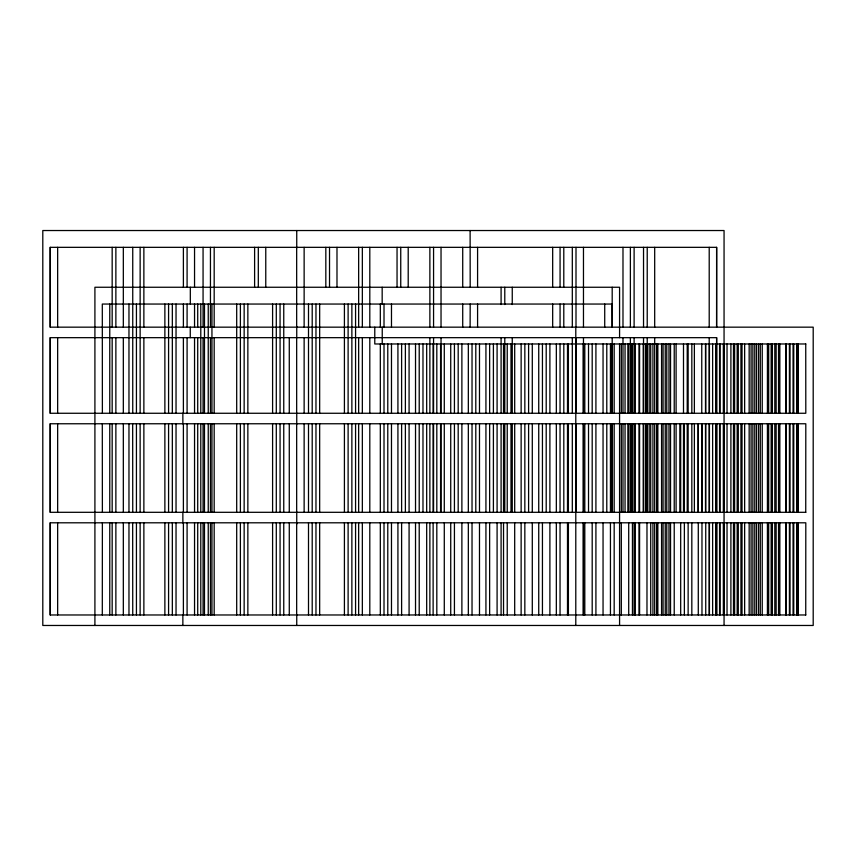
<?xml version="1.0" encoding="UTF-8"?>
<svg xmlns="http://www.w3.org/2000/svg" width="856" height="856" viewBox="0 0 856 856"><rect width="100%" height="100%" fill="white"/><g stroke="black" fill="none" stroke-linecap="round" stroke-linejoin="round"><path stroke-width="1.28" d="M716.6 247.331L716.6 327.163L716.665 247.331L50.194 247.331L50.194 327.163L813.2 327.163L813.2 625.468L42.8 625.468L42.8 230.531L724.058 230.531L724.058 625.468M716.6 337.671L716.6 413.266L716.665 337.671L50.194 337.671L50.194 413.266L805.806 413.266L805.742 343.973M805.806 343.973L374.778 343.973L374.778 327.163M805.806 512.305L50.194 512.305L50.194 423.763L805.806 423.763L805.742 512.305M805.806 614.972L50.194 614.972L50.194 522.802L805.806 522.802L805.742 614.972M798.348 343.973L798.348 413.266M798.348 423.763L798.348 512.305M798.348 522.802L798.348 614.972M797.45 343.973L797.45 413.266M797.45 423.763L797.45 512.305M797.45 522.802L797.45 614.972M796.808 343.973L796.808 413.266M796.808 423.763L796.808 512.305M796.808 522.802L796.808 614.972M793.747 343.973L793.747 413.266M793.747 423.763L793.747 512.305M793.747 522.802L793.747 614.972M793.073 343.973L793.073 413.266M793.073 423.763L793.073 512.305M793.073 522.802L793.073 614.972M789.981 343.973L789.981 413.266M789.981 423.763L789.981 512.305M789.981 522.802L789.981 614.972M789.414 343.973L789.414 413.266M789.414 423.763L789.414 512.305M789.414 522.802L789.414 614.972M786.29 343.973L786.29 413.266M786.29 423.763L786.29 512.305M786.29 522.802L786.29 614.972M785.68 343.973L785.68 413.266M785.68 423.763L785.68 512.305M785.68 522.802L785.68 614.972M779.848 343.973L779.848 413.266M779.848 423.763L779.848 512.305M779.848 522.802L779.848 614.972M778.543 343.973L778.543 413.266M778.543 423.763L778.543 512.305M778.543 522.802L778.543 614.972M776.146 343.973L776.146 413.266M776.146 423.763L776.146 512.305M776.146 522.802L776.146 614.972M774.808 343.973L774.808 413.266M774.808 423.763L774.808 512.305M774.808 522.802L774.808 614.972M772.38 343.973L772.38 413.266M772.38 423.763L772.38 512.305M772.38 522.802L772.38 614.972M771.149 343.973L771.149 413.266M771.149 423.763L771.149 512.305M771.149 522.802L771.149 614.972M768.688 343.973L768.688 413.266M768.688 423.763L768.688 512.305M768.688 522.802L768.688 614.972M767.415 343.973L767.415 413.266M767.415 423.763L767.415 512.305M767.415 522.802L767.415 614.972M762.247 343.973L762.247 413.266M762.247 423.763L762.247 512.305M762.247 522.802L762.247 614.972M760.278 343.973L760.278 413.266M760.278 423.763L760.278 512.305M760.278 522.802L760.278 614.972M758.544 343.973L758.544 413.266M758.544 423.763L758.544 512.305M758.544 522.802L758.544 614.972M756.543 343.973L756.543 413.266M756.543 423.763L756.543 512.305M756.543 522.802L756.543 614.972M754.778 343.973L754.778 413.266M754.778 423.763L754.778 512.305M754.778 522.802L754.778 614.972M752.884 343.973L752.884 413.266M752.884 423.763L752.884 512.305M752.884 522.802L752.884 614.972M751.087 343.973L751.087 413.266M751.087 423.763L751.087 512.305M751.087 522.802L751.087 614.972M749.161 343.973L749.161 413.266M749.161 423.763L749.161 512.305M749.161 522.802L749.161 614.972M744.645 343.973L744.645 413.266M744.645 423.763L744.645 512.305M744.645 522.802L744.645 614.972M742.013 343.973L742.013 413.266M742.013 423.763L742.013 512.305M742.013 522.802L742.013 614.972M740.943 343.973L740.943 413.266M740.943 423.763L740.943 512.305M740.943 522.802L740.943 614.972M738.289 343.973L738.289 413.266M738.289 423.763L738.289 512.305M738.289 522.802L738.289 614.972M737.177 343.973L737.177 413.266M737.177 423.763L737.177 512.305M737.177 522.802L737.177 614.972M734.619 343.973L734.619 413.266M734.619 423.763L734.619 512.305M734.619 522.802L734.619 614.972M733.485 343.973L733.485 413.266M733.485 423.763L733.485 512.305M733.485 522.802L733.485 614.972M730.896 343.973L730.896 413.266M730.896 423.763L730.896 512.305M730.896 522.802L730.896 614.972M727.033 343.973L727.033 413.266M727.033 423.763L727.033 512.305M727.033 522.802L727.033 614.972M723.759 343.973L723.759 413.266M723.759 423.763L723.759 512.305M723.759 522.802L723.759 614.972M723.341 343.973L723.341 413.266M723.341 423.763L723.341 512.305M723.341 522.802L723.341 614.972M720.024 343.973L720.024 413.266M720.024 423.763L720.024 512.305M720.024 522.802L720.024 614.972M719.575 343.973L719.575 413.266M719.575 423.763L719.575 512.305M719.575 522.802L719.575 614.972M716.365 343.973L716.365 413.266M716.365 423.763L716.365 512.305M716.365 522.802L716.365 614.972M715.884 343.973L715.884 413.266M715.884 423.763L715.884 512.305M715.884 522.802L715.884 614.972M712.631 343.973L712.631 413.266M712.631 423.763L712.631 512.305M712.631 522.802L712.631 614.972M709.431 343.973L709.431 413.266M709.431 423.763L709.431 512.305M709.431 522.802L709.431 614.972M709.207 247.331L709.207 327.163M709.207 337.671L709.207 413.266M709.207 423.763L709.207 512.305M709.207 522.802L709.207 614.972M705.74 343.973L705.74 413.266M705.74 423.763L705.74 512.305M705.74 522.802L705.74 614.972M705.494 343.973L705.494 413.266M705.494 423.763L705.494 512.305M701.973 423.763L701.973 512.305M701.973 522.802L701.973 614.972M701.76 343.973L701.76 413.266M701.76 423.763L701.76 512.305M698.282 423.763L698.282 512.305M698.282 522.802L698.282 614.972M698.1 423.763L698.1 512.305M694.366 343.973L694.366 413.266M694.366 423.763L694.366 512.305M691.83 343.973L691.83 413.266M691.83 423.763L691.83 512.305M691.83 522.802L691.83 614.972M688.138 343.973L688.138 413.266M688.138 423.763L688.138 512.305M688.138 522.802L688.138 614.972M687.229 343.973L687.229 413.266M687.229 423.763L687.229 512.305M684.372 423.763L684.372 512.305M684.372 522.802L684.372 614.972M683.495 343.973L683.495 413.266M683.495 423.763L683.495 512.305M680.681 423.763L680.681 512.305M680.681 522.802L680.681 614.972M679.835 423.763L679.835 512.305M676.101 343.973L676.101 413.266M676.101 423.763L676.101 512.305M674.228 343.973L674.228 413.266M674.228 423.763L674.228 512.305M674.228 522.802L674.228 614.972M670.537 343.973L670.537 413.266M670.537 423.763L670.537 512.305M670.537 522.802L670.537 614.972M668.964 343.973L668.964 413.266M668.964 423.763L668.964 512.305M668.964 522.802L668.964 614.972M666.77 343.973L666.77 413.266M666.77 423.763L666.77 512.305M666.77 522.802L666.77 614.972M665.24 343.973L665.24 413.266M665.24 423.763L665.24 512.305M665.24 522.802L665.24 614.972M663.068 343.973L663.068 413.266M663.068 423.763L663.068 512.305M663.068 522.802L663.068 614.972M661.57 343.973L661.57 413.266M661.57 423.763L661.57 512.305M661.57 522.802L661.57 614.972M657.847 343.973L657.847 413.266M657.847 423.763L657.847 512.305M657.847 522.802L657.847 614.972M656.627 343.973L656.627 413.266M656.627 423.763L656.627 512.305M656.627 522.802L656.627 614.972M654.69 247.331L654.69 327.163M654.69 337.671L654.69 413.266M654.69 423.763L654.69 512.305M654.69 522.802L654.69 614.972M652.935 343.973L652.935 413.266M652.935 423.763L652.935 512.305M652.935 522.802L652.935 614.972M650.71 343.973L650.71 413.266M650.71 423.763L650.71 512.305M650.71 522.802L650.71 614.972M649.169 343.973L649.169 413.266M649.169 423.763L649.169 512.305M647.222 247.331L647.222 327.163M647.222 337.671L647.222 413.266M647.222 423.763L647.222 512.305M646.976 343.973L646.976 413.266M646.976 423.763L646.976 512.305M646.976 522.802L646.976 614.972M645.467 343.973L645.467 413.266M645.467 423.763L645.467 512.305M643.53 247.331L643.53 327.163M643.53 337.671L643.53 413.266M643.53 423.763L643.53 512.305M643.316 343.973L643.316 413.266M643.316 423.763L643.316 512.305M639.582 343.973L639.582 413.266M639.582 423.763L639.582 512.305M639.582 522.802L639.582 614.972M639.025 343.973L639.025 413.266M639.025 423.763L639.025 512.305M639.025 522.802L639.025 614.972M635.334 343.973L635.334 413.266M635.334 423.763L635.334 512.305M635.334 522.802L635.334 614.972M634.114 247.331L634.114 327.163M634.114 337.671L634.114 413.266M634.114 423.763L634.114 512.305M634.114 522.802L634.114 614.972M632.445 343.973L632.445 413.266M632.445 423.763L632.445 512.305M632.445 522.802L632.445 614.972M631.567 343.973L631.567 413.266M631.567 423.763L631.567 512.305M630.38 247.331L630.38 327.163M630.38 337.671L630.38 413.266M630.38 423.763L630.38 512.305M628.711 343.973L628.711 413.266M628.711 423.763L628.711 512.305M628.711 522.802L628.711 614.972M627.865 343.973L627.865 413.266M627.865 423.763L627.865 512.305M625.051 343.973L625.051 413.266M625.051 423.763L625.051 512.305M622.986 247.331L622.986 327.163M622.986 337.671L622.986 413.266M622.986 423.763L622.986 512.305M621.317 343.973L621.317 413.266M621.317 423.763L621.317 512.305M621.317 522.802L621.317 614.972M619.573 337.671L619.573 287.252L94.909 287.252L94.909 625.468M619.573 343.973L619.573 625.468M614.18 343.973L614.18 413.266M614.18 423.763L614.18 512.305M614.18 522.802L614.18 614.972M612.19 287.252L612.19 327.163L612.115 304.051L102.303 304.051L102.378 413.266M612.19 337.671L612.19 413.266L612.115 343.973M610.446 343.973L610.446 413.266M610.446 423.763L610.446 512.305M610.446 522.802L610.446 614.972M606.786 343.973L606.786 413.266M606.786 423.763L606.786 512.305M604.721 304.051L604.721 327.163M603.052 343.973L603.052 413.266M603.052 423.763L603.052 512.305M603.052 522.802L603.052 614.972M595.915 343.973L595.915 413.266M595.915 423.763L595.915 512.305M595.915 522.802L595.915 614.972M592.192 343.973L592.192 413.266M592.192 423.763L592.192 512.305M592.192 522.802L592.192 614.972M588.521 343.973L588.521 413.266M588.521 423.763L588.521 512.305M584.798 343.973L584.798 413.266M584.798 423.763L584.798 512.305M584.798 522.802L584.798 614.972M583.471 247.331L583.471 327.163M583.471 337.671L583.471 413.266M583.471 423.763L583.471 512.305M583.471 522.802L583.471 614.972M583.257 343.973L583.257 413.266M583.257 423.763L583.257 512.305M583.257 522.802L583.257 614.972M576.002 247.331L576.002 327.163M576.002 337.671L576.002 413.266M576.002 423.763L576.002 512.305M575.788 327.163L575.788 625.468M572.311 247.331L572.311 327.163M572.311 337.671L572.311 413.266M572.311 423.763L572.311 512.305M568.395 343.973L568.395 413.266M568.395 423.763L568.395 512.305M568.395 522.802L568.395 614.972M567.496 343.973L567.496 413.266M567.496 423.763L567.496 512.305M567.496 522.802L567.496 614.972M563.794 247.331L563.794 287.252M563.794 304.051L563.794 327.163M563.804 343.973L563.804 413.266M563.804 423.763L563.804 512.305M560.07 247.331L560.07 287.252M560.07 304.051L560.07 327.163M560.038 343.973L560.038 413.266M560.038 423.763L560.038 512.305M560.038 522.802L560.038 614.972M556.336 343.973L556.336 413.266M556.336 423.763L556.336 512.305M556.336 522.802L556.336 614.972M552.676 247.331L552.676 287.252M552.676 304.051L552.676 327.163M549.894 343.973L549.894 413.266M549.894 423.763L549.894 512.305M549.894 522.802L549.894 614.972M546.203 343.973L546.203 413.266M546.203 423.763L546.203 512.305M542.437 343.973L542.437 413.266M542.437 423.763L542.437 512.305M542.437 522.802L542.437 614.972M538.734 343.973L538.734 413.266M538.734 423.763L538.734 512.305M538.734 522.802L538.734 614.972M532.293 343.973L532.293 413.266M532.293 423.763L532.293 512.305M532.293 522.802L532.293 614.972M528.601 343.973L528.601 413.266M528.601 423.763L528.601 512.305M524.835 343.973L524.835 413.266M524.835 423.763L524.835 512.305M524.835 522.802L524.835 614.972M521.133 343.973L521.133 413.266M521.133 423.763L521.133 512.305M521.133 522.802L521.133 614.972M514.691 343.973L514.691 413.266M514.691 423.763L514.691 512.305M514.691 522.802L514.691 614.972M512.252 287.252L512.252 304.543M512.252 337.671L512.252 413.266M512.252 423.763L512.252 512.305M511 343.973L511 413.266M511 423.763L511 512.305M507.234 343.973L507.234 413.266M507.234 423.763L507.234 512.305M507.234 522.802L507.234 614.972M504.783 287.252L504.783 304.543M504.783 337.671L504.783 413.266M504.783 423.763L504.783 512.305M503.531 343.973L503.531 413.266M503.531 423.763L503.531 512.305M503.531 522.802L503.531 614.972M501.092 287.252L501.092 304.543M501.092 337.671L501.092 413.266M501.092 423.763L501.092 512.305M501.092 522.802L501.092 614.972M497.09 343.973L497.09 413.266M497.09 423.763L497.09 512.305M497.09 522.802L497.09 614.972M493.398 343.973L493.398 413.266M493.398 423.763L493.398 512.305M489.632 343.973L489.632 413.266M489.632 423.763L489.632 512.305M489.632 522.802L489.632 614.972M485.93 343.973L485.93 413.266M485.93 423.763L485.93 512.305M485.93 522.802L485.93 614.972M479.488 343.973L479.488 413.266M479.488 423.763L479.488 512.305M479.488 522.802L479.488 614.972M477.584 247.331L477.584 287.252M477.584 304.051L477.584 327.163M475.797 343.973L475.797 413.266M475.797 423.763L475.797 512.305M472.031 343.973L472.031 413.266M472.031 423.763L472.031 512.305M472.031 522.802L472.031 614.972M470.115 230.531L470.19 287.252M470.19 304.051L470.115 327.163M468.328 343.973L468.328 413.266M468.328 423.763L468.328 512.305M468.328 522.802L468.328 614.972M462.721 247.331L462.721 287.252M462.721 304.051L462.721 327.163M461.887 343.973L461.887 413.266M461.887 423.763L461.887 512.305M461.887 522.802L461.887 614.972M458.185 343.973L458.185 413.266M458.185 423.763L458.185 512.305M454.429 343.973L454.429 413.266M454.429 423.763L454.429 512.305M454.429 522.802L454.429 614.972M450.727 343.973L450.727 413.266M450.727 423.763L450.727 512.305M450.727 522.802L450.727 614.972M444.285 343.973L444.285 413.266M444.285 423.763L444.285 512.305M444.285 522.802L444.285 614.972M441.033 247.331L441.033 327.163M441.033 337.671L441.033 413.266M441.033 423.763L441.033 512.305M440.583 343.973L440.583 413.266M440.583 423.763L440.583 512.305M436.817 343.973L436.817 413.266M436.817 423.763L436.817 512.305M436.817 522.802L436.817 614.972M433.564 247.331L433.564 327.163M433.564 337.671L433.564 413.266M433.564 423.763L433.564 512.305M433.125 343.973L433.125 413.266M433.125 423.763L433.125 512.305M433.125 522.802L433.125 614.972M429.873 247.331L429.873 327.163M429.873 337.671L429.873 413.266M429.873 423.763L429.873 512.305M429.873 522.802L429.873 614.972M426.684 343.973L426.684 413.266M426.684 423.763L426.684 512.305M426.684 522.802L426.684 614.972M422.982 343.973L422.982 413.266M422.982 423.763L422.982 512.305M419.215 343.973L419.215 413.266M419.215 423.763L419.215 512.305M419.215 522.802L419.215 614.972M415.524 343.973L415.524 413.266M415.524 423.763L415.524 512.305M415.524 522.802L415.524 614.972M409.082 343.973L409.082 413.266M409.082 423.763L409.082 512.305M409.082 522.802L409.082 614.972M408.205 247.331L408.205 287.252M405.38 343.973L405.38 413.266M405.38 423.763L405.38 512.305M401.614 343.973L401.614 413.266M401.614 423.763L401.614 512.305M401.614 522.802L401.614 614.972M400.747 247.331L400.747 287.252M397.922 343.973L397.922 413.266M397.922 423.763L397.922 512.305M397.922 522.802L397.922 614.972M397.045 247.331L397.045 287.252M391.481 304.051L391.481 327.163M391.481 343.973L391.481 413.266M391.481 423.763L391.481 512.305M391.481 522.802L391.481 614.972M387.779 343.973L387.779 413.266M387.779 423.763L387.779 512.305M387.779 522.802L387.779 614.972M384.012 304.051L384.012 327.163M384.012 343.973L384.012 413.266M384.012 423.763L384.012 512.305M384.012 522.802L384.012 614.972M382.172 287.252L382.172 304.051M382.236 327.163L382.236 343.973M380.321 304.051L380.321 327.163M380.321 343.973L380.321 413.266M380.321 423.763L380.321 512.305M380.321 522.802L380.321 614.972M369.803 247.331L369.803 327.163M369.803 337.671L369.803 413.266M369.803 423.763L369.803 512.305M369.803 522.802L369.803 614.972M362.345 247.331L362.345 327.163M362.345 337.671L362.345 413.266M362.345 423.763L362.345 512.305M362.345 522.802L362.345 614.972M358.653 247.331L358.653 327.163M358.653 337.671L358.653 413.266M358.653 423.763L358.653 512.305M358.653 522.802L358.653 614.972M355.572 304.051L355.572 413.266M355.572 423.763L355.572 512.305M355.572 522.802L355.572 614.972M351.87 304.051L351.87 413.266M351.87 423.763L351.87 512.305M351.87 522.802L351.87 614.972M348.114 304.051L348.114 413.266M348.114 423.763L348.114 512.305M348.114 522.802L348.114 614.972M344.412 304.051L344.412 413.266M344.412 423.763L344.412 512.305M344.412 522.802L344.412 614.972M336.986 247.331L336.986 287.252M329.528 247.331L329.528 287.252M325.826 247.331L325.826 287.252M319.663 304.051L319.663 413.266M319.663 423.763L319.663 512.305M319.663 522.802L319.663 614.972M315.971 304.051L315.971 413.266M315.971 423.763L315.971 512.305M315.971 522.802L315.971 614.972M312.205 304.051L312.205 413.266M312.205 423.763L312.205 512.305M312.205 522.802L312.205 614.972M308.502 304.051L308.502 413.266M308.502 423.763L308.502 512.305M308.502 522.802L308.502 614.972M304.137 247.331L304.137 327.163M304.137 337.671L304.137 413.266M304.137 423.763L304.137 512.305M296.743 230.531L296.743 247.876M296.743 326.596L296.743 337.275M296.743 413.32L296.743 423.998M296.743 512.059L296.743 524.065M296.743 614.801L296.743 625.468M296.668 247.331L296.668 327.163M296.668 337.671L296.668 413.266M296.668 423.763L296.668 512.305M296.668 522.802L296.668 614.972M289.275 337.671L289.275 413.266M289.275 423.763L289.275 512.305M289.275 522.802L289.275 614.972M283.753 304.051L283.753 413.266M283.753 423.763L283.753 512.305M283.753 522.802L283.753 614.972M280.062 304.051L280.062 413.266M280.062 423.763L280.062 512.305M280.062 522.802L280.062 614.972M276.295 304.051L276.295 413.266M276.295 423.763L276.295 512.305M276.295 522.802L276.295 614.972M272.593 304.051L272.593 413.266M272.593 423.763L272.593 512.305M272.593 522.802L272.593 614.972M265.767 247.331L265.767 287.252M258.309 247.331L258.309 287.252M254.607 247.331L254.607 287.252M247.855 304.051L247.855 413.266M247.855 423.763L247.855 512.305M247.855 522.802L247.855 614.972M244.153 304.051L244.153 413.266M244.153 423.763L244.153 512.305M244.153 522.802L244.153 614.972M240.386 304.051L240.386 413.266M240.386 423.763L240.386 512.305M240.386 522.802L240.386 614.972M236.695 304.051L236.695 413.266M236.695 423.763L236.695 512.305M236.695 522.802L236.695 614.972M214.182 247.331L214.182 327.163M214.182 337.671L214.182 413.266M214.182 423.763L214.182 512.305M214.182 522.802L214.182 614.972M211.946 304.051L211.946 413.266M211.946 423.763L211.946 512.305M211.946 522.802L211.946 614.972M210.448 247.331L210.448 327.163M210.448 337.671L210.448 413.266M210.448 423.763L210.448 512.305M210.448 522.802L210.448 614.972M208.243 304.051L208.243 413.266M208.243 423.763L208.243 512.305M208.243 522.802L208.243 614.972M204.477 304.051L204.477 413.266M204.477 423.763L204.477 512.305M204.477 522.802L204.477 614.972M203.065 247.331L203.065 327.163M203.065 337.671L203.065 413.266M203.065 423.763L203.065 512.305M203.065 522.802L203.065 614.972M200.786 304.051L200.786 413.266M200.786 423.763L200.786 512.305M200.786 522.802L200.786 614.972M197.715 304.051L197.715 327.163M197.715 337.671L197.715 413.266M197.715 423.763L197.715 512.305M197.715 522.802L197.715 614.972M194.547 247.331L194.547 287.252M194.547 304.051L194.547 327.163M194.547 337.671L194.547 413.266M194.547 423.763L194.547 512.305M194.547 522.802L194.547 614.972M190.321 287.252L190.321 304.051M190.257 327.163L190.257 337.671M187.09 247.331L187.09 287.252M187.09 304.051L187.09 327.163M187.09 337.671L187.09 413.266M187.09 423.763L187.09 512.305M187.09 522.802L187.09 614.972M183.387 247.331L183.387 287.252M183.387 304.051L183.387 327.163M183.387 337.671L183.387 413.266M183.387 423.763L183.387 512.305M183.387 522.802L183.387 614.972M182.863 413.266L182.863 423.763M182.863 512.305L182.863 522.802M182.863 614.972L182.863 625.468M176.036 304.051L176.036 413.266M176.036 423.763L176.036 512.305M176.036 522.802L176.036 614.972M172.334 304.051L172.334 413.266M172.334 423.763L172.334 512.305M172.334 522.802L172.334 614.972M168.579 304.051L168.579 413.266M168.579 423.763L168.579 512.305M168.579 522.802L168.579 614.972M164.876 304.051L164.876 413.266M164.876 423.763L164.876 512.305M164.876 522.802L164.876 614.972M143.872 247.331L143.872 327.163M143.872 337.671L143.872 413.266M143.872 423.763L143.872 512.305M143.872 522.802L143.872 614.972M140.138 247.331L140.138 413.266M140.138 423.763L140.127 512.305M140.138 522.802L140.127 614.972M136.436 304.051L136.436 413.266M136.436 423.763L136.436 512.305M136.436 522.802L136.436 614.972M132.744 247.331L132.744 413.266M132.669 423.763L132.744 512.305M132.669 522.802L132.744 614.972M128.967 304.051L128.967 413.266M128.967 423.763L128.967 512.305M128.967 522.802L128.967 614.972M123.328 247.331L123.328 327.163M123.328 337.671L123.328 413.266M123.328 423.763L123.328 512.305M123.328 522.802L123.328 614.972M115.87 247.331L115.87 327.163M115.87 337.671L115.87 413.266M115.87 423.763L115.87 512.305M115.87 522.802L115.87 614.972M112.168 247.331L112.168 327.163M112.168 337.671L112.168 413.266M112.168 423.763L112.168 512.305M112.168 522.802L112.168 614.972M109.761 304.051L109.761 413.266M109.761 423.763L109.761 512.305M109.761 522.802L109.761 614.972M102.303 423.763L102.378 512.305M102.378 522.802L102.303 614.972M57.652 247.331L57.652 327.163M57.652 337.671L57.652 413.266M57.652 423.763L57.652 512.305M57.652 522.802L57.652 614.972M50.258 247.331L50.258 327.163M50.258 337.671L50.258 413.266M50.258 423.763L50.258 512.305M50.258 522.802L50.258 614.972M716.665 512.305L716.665 423.763L716.6 512.305M716.665 614.972L716.665 522.802L716.6 614.972M612.19 512.305L612.19 423.763L612.115 512.305"/></g></svg>
